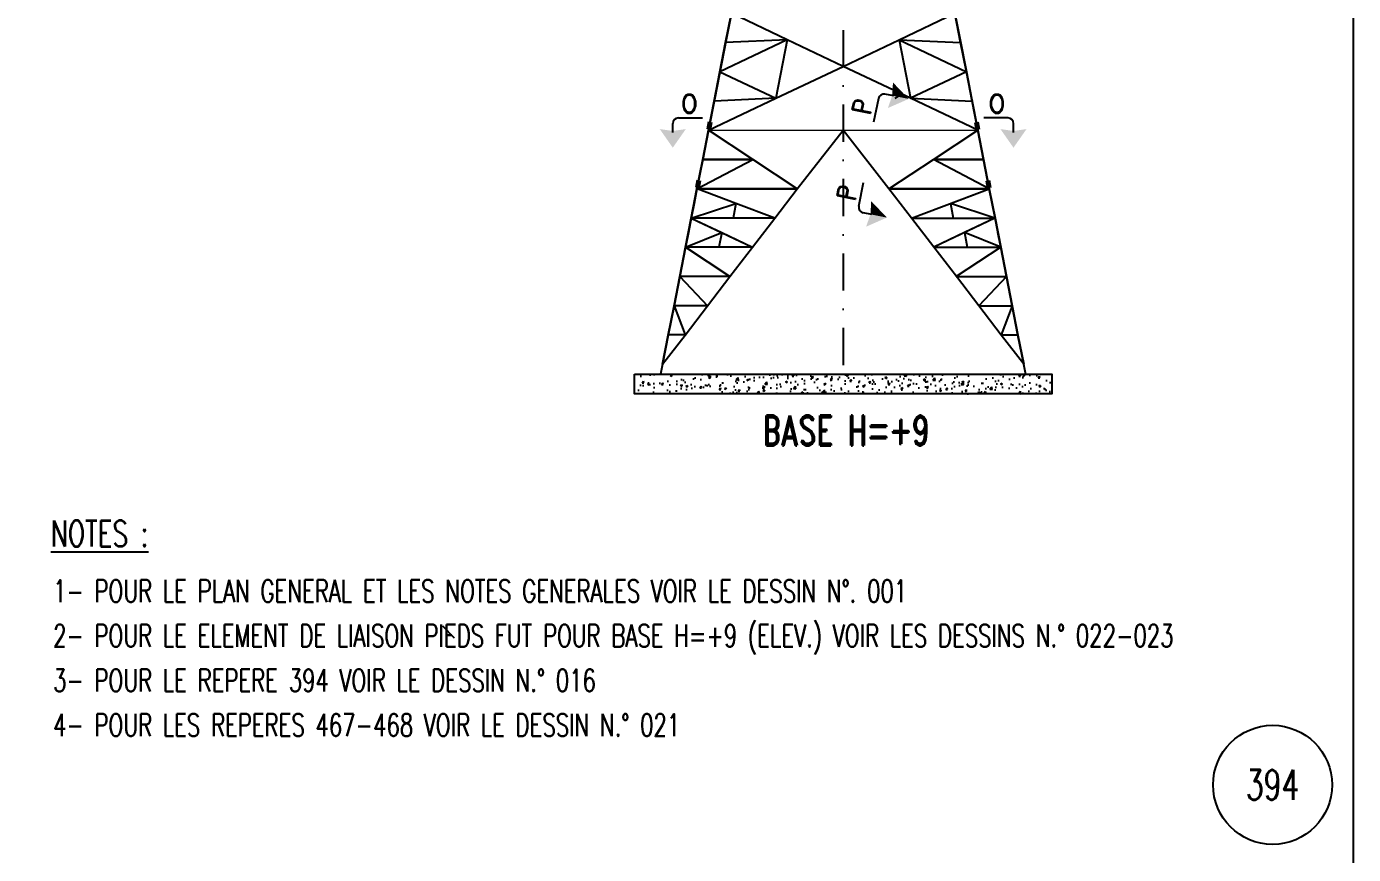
# Model space of a CAD drawing. Extents: x 575476 to 595751, y -97905 to -83554.
# Drawn here: x 591291 to 595751, y -94850 to -92068 of the extents above; entities that cross this region are included whole.
import ezdxf
from ezdxf.enums import TextEntityAlignment as Align

# ---------------------------------------------------------------- set-up
doc = ezdxf.new("R2010")
doc.units = 0
doc.header["$LTSCALE"] = 250
doc.header["$MEASUREMENT"] = 0
doc.linetypes.add('DASHDOT', pattern=[1, 0.5, -0.25, 0, -0.25])
doc.layers.get('0').update_dxf_attribs({"linetype": 'CONTINUOUS'})
for name, color, linetype in [('BOLLINI_1', 7, 'CONTINUOUS'), ('LM', 7, 'CONTINUOUS'), ('LS', 7, 'CONTINUOUS'), ('LSP', 1, 'CONTINUOUS'), ('MZ', 6, 'DASHDOT'), ('NOTATION', 2, 'CONTINUOUS')]:
    doc.layers.add(name, color=color, linetype=linetype)
doc.styles.add('RD', font='ROMAND8.SHX', dxfattribs={"width": 0.7})
doc.styles.add('RQL', font='ROMANS8.SHX', dxfattribs={"width": 0.7})
doc.styles.add('RS', font='ROMANS8.shx', dxfattribs={"width": 0.7})

# ---------------------------------------------------------------- blocks, each defined once
blk = doc.blocks.new('xxx')
blk.add_circle((0, 0), 8)
at = {"color": 3, "style": 'RQL', "width": 0.7}
blk.add_attdef('POS', text='', height=4, dxfattribs=at).set_placement((0, 0), align=Align.MIDDLE)
at = {"style": 'RQL', "width": 0.7, "flags": 1}
for tag, p in [('POS1', (-0.39, -5.42)), ('TIPO', (-0.39, -8.66))]:
    blk.add_attdef(tag, p, '', height=2, dxfattribs=at)
blk = doc.blocks.new('_OBLIQUE')
at = {"color": 0, "linetype": 'ByBlock'}
blk.add_line((-0.5, -0.5), (0.5, 0.5), dxfattribs=at)

msp = doc.modelspace()

# ---------------------------------------------------------------- hatches: boundary and pattern name
at = {"layer": 'LS'}
h = msp.add_hatch(dxfattribs=at)
h.set_pattern_fill('AR-CONC', color=3, scale=9.000133, style=0)
h.set_pattern_definition([(50, (565188.615, -98926.32), (64.55437, -5.64778), [6.7501, -74.2511]), (355, (565188.615, -98926.32), (-12.4878, 67.6983), [5.40008, -59.40088]), (100.4514, (565193.995, -98926.79), (52.06662, 62.05048), [5.7367, -63.10373]), (46.1842, (565188.615, -98908.32), (96.05312, -14.89693), [10.12515, -111.37665]), (96.6356, (565196.62, -98909.56), (84.1209, 87.6719), [8.60505, -94.65557]), (351.1842, (565188.62, -98908.32), (84.12082, 87.67197), [8.10012, -89.10132]), (21, (565197.615, -98912.82), (53.72243, -36.23624), [6.7501, -74.2511]), (326, (565197.615, -98912.82), (21.8987, 65.26447), [5.40008, -59.40088]), (71.4514, (565202.09, -98915.84), (75.62116, 29.02818), [5.7367, -63.10373]), (37.5, (565188.615, -98926.321), (1.094403, 29.960891), [0, -58.68087, 0, -60.300894, 0, -59.625884]), (7.5, (565188.615, -98926.32), (23.67661, 35.49758), [0, -34.38051, 0, -57.33085, 0, -22.725337]), (327.5, (565168.545, -98926.321), (48.044732, -2.029969), [0, -22.500334, 0, -70.20104, 0, -93.15138]), (317.5, (565159.545, -98926.32), (52.487534, 9.00958), [0, -29.250434, 0, -46.62069, 0, -66.15098])])
h.paths.add_polyline_path([(594736.385, -93236.2), (593334.178, -93236.2), (593334.178, -93301.802), (594736.385, -93301.802)])

# ---------------------------------------------------------------- linework, layer by layer
at = {"layer": 'LS', "color": 6, "ltscale": 0.01}
for p, q in [((593640.382, -92122.117), (593659.639, -92023.867)), ((593640.382, -92122.117), (593659.639, -92023.867)), ((593659.639, -92023.867), (593642.15, -92112.947)), ((593659.639, -92023.867), (593642.15, -92112.947)), ((593847.427, -92112.947), (593659.639, -92023.867)), ((593847.427, -92112.947), (593659.639, -92023.867)), ((594223.135, -92112.947), (594410.924, -92023.867)), ((594223.135, -92112.947), (594410.924, -92023.867)), ((594430.181, -92122.117), (594410.924, -92023.867)), ((594430.181, -92122.117), (594410.924, -92023.867)), ((594410.924, -92023.867), (594428.412, -92112.947)), ((594410.924, -92023.867), (594428.412, -92112.947)), ((593642.15, -92112.947), (593603.636, -92309.447)), ((593642.15, -92112.947), (593603.636, -92309.447)), ((593642.15, -92112.947), (593621.059, -92220.367)), ((593642.15, -92112.947), (593621.059, -92220.367)), ((593847.427, -92112.947), (593621.059, -92220.367)), ((593847.427, -92112.947), (593621.059, -92220.367)), ((593621.059, -92220.367), (593640.382, -92122.117)), ((593621.059, -92220.367), (593640.382, -92122.117)), ((593642.15, -92112.947), (593624.662, -92202.092)), ((593642.15, -92112.947), (593624.662, -92202.092)), ((593847.427, -92112.947), (593640.382, -92122.117)), ((593847.427, -92112.947), (593640.382, -92122.117)), ((593640.382, -92122.117), (593642.15, -92112.947)), ((593640.382, -92122.117), (593642.15, -92112.947)), ((593847.427, -92112.947), (593808.913, -92309.447)), ((593847.427, -92112.947), (593808.913, -92309.447)), ((594035.281, -92202.092), (593847.427, -92112.947)), ((594035.281, -92202.092), (593847.427, -92112.947)), ((594035.281, -92202.092), (594223.135, -92112.947)), ((594035.281, -92202.092), (594223.135, -92112.947)), ((594223.135, -92112.947), (594430.181, -92122.117)), ((594223.135, -92112.947), (594430.181, -92122.117)), ((594223.135, -92112.947), (594449.503, -92220.367)), ((594223.135, -92112.947), (594449.503, -92220.367)), ((594223.135, -92112.947), (594261.649, -92309.447)), ((594223.135, -92112.947), (594261.649, -92309.447)), ((594430.181, -92122.117), (594428.412, -92112.947)), ((594430.181, -92122.117), (594428.412, -92112.947)), ((594428.412, -92112.947), (594449.503, -92220.367)), ((594428.412, -92112.947), (594449.503, -92220.367)), ((594428.412, -92112.947), (594466.926, -92309.447)), ((594428.412, -92112.947), (594466.926, -92309.447)), ((594428.412, -92112.947), (594445.901, -92202.092)), ((594428.412, -92112.947), (594445.901, -92202.092)), ((594449.503, -92220.367), (594430.181, -92122.117)), ((594449.503, -92220.367), (594430.181, -92122.117)), ((593601.802, -92318.617), (593621.059, -92220.367)), ((593601.802, -92318.617), (593621.059, -92220.367)), ((593624.662, -92202.092), (593603.636, -92309.447)), ((593624.662, -92202.092), (593603.636, -92309.447)), ((593621.059, -92220.367), (593603.636, -92309.447)), ((593621.059, -92220.367), (593603.636, -92309.447)), ((593621.059, -92220.367), (593808.913, -92309.447)), ((593621.059, -92220.367), (593808.913, -92309.447)), ((593808.913, -92309.447), (594035.281, -92202.092)), ((593808.913, -92309.447), (594035.281, -92202.092)), ((594261.649, -92309.447), (594035.281, -92202.092)), ((594261.649, -92309.447), (594035.281, -92202.092)), ((594449.503, -92220.367), (594261.649, -92309.447)), ((594449.503, -92220.367), (594261.649, -92309.447)), ((594445.901, -92202.092), (594466.926, -92309.447)), ((594445.901, -92202.092), (594466.926, -92309.447)), ((594449.503, -92220.367), (594466.926, -92309.447)), ((594449.503, -92220.367), (594466.926, -92309.447)), ((594468.76, -92318.617), (594449.503, -92220.367)), ((594468.76, -92318.617), (594449.503, -92220.367)), ((593582.545, -92416.867), (593808.913, -92309.447)), ((593582.545, -92416.867), (593808.913, -92309.447)), ((593603.636, -92309.447), (593582.545, -92416.867)), ((593603.636, -92309.447), (593582.545, -92416.867)), ((593582.545, -92416.867), (593601.802, -92318.617)), ((593582.545, -92416.867), (593601.802, -92318.617)), ((593603.636, -92309.447), (593601.802, -92318.617)), ((593603.636, -92309.447), (593601.802, -92318.617)), ((593808.913, -92309.447), (593601.802, -92318.617)), ((593808.913, -92309.447), (593601.802, -92318.617)), ((594261.649, -92309.447), (594468.76, -92318.617)), ((594261.649, -92309.447), (594468.76, -92318.617)), ((594488.017, -92416.867), (594261.649, -92309.447)), ((594488.017, -92416.867), (594261.649, -92309.447)), ((594466.926, -92309.447), (594468.76, -92318.617)), ((594466.926, -92309.447), (594468.76, -92318.617)), ((594466.926, -92309.447), (594488.017, -92416.867)), ((594466.926, -92309.447), (594488.017, -92416.867)), ((594488.017, -92416.867), (594468.76, -92318.617)), ((594488.017, -92416.867), (594468.76, -92318.617)), ((593582.665, -92388.424), (593578.278, -92413.025)), ((593592.982, -92390.264), (593588.596, -92414.865)), ((594477.58, -92390.264), (594481.967, -92414.865)), ((594487.898, -92388.424), (594492.284, -92413.025)), ((593582.545, -92416.867), (593544.031, -92613.367)), ((593582.545, -92416.867), (593544.031, -92613.367)), ((593582.545, -92416.867), (593563.288, -92515.117)), ((593582.545, -92416.867), (593563.288, -92515.117)), ((593563.288, -92515.117), (593582.545, -92416.867)), ((593563.288, -92515.117), (593582.545, -92416.867)), ((593731.885, -92515.117), (593582.545, -92416.867)), ((593731.885, -92515.117), (593582.545, -92416.867)), ((593881.16, -92613.367), (594035.281, -92416.867)), ((593881.16, -92613.367), (594035.281, -92416.867)), ((594189.403, -92613.367), (594035.281, -92416.867)), ((594189.403, -92613.367), (594035.281, -92416.867)), ((594338.677, -92515.117), (594488.017, -92416.867)), ((594338.677, -92515.117), (594488.017, -92416.867)), ((594488.017, -92416.867), (594507.274, -92515.117)), ((594488.017, -92416.867), (594507.274, -92515.117)), ((594507.274, -92515.117), (594488.017, -92416.867)), ((594507.274, -92515.117), (594488.017, -92416.867)), ((594488.017, -92416.867), (594526.531, -92613.367)), ((594488.017, -92416.867), (594526.531, -92613.367)), ((593544.031, -92613.367), (593731.885, -92515.117)), ((593544.031, -92613.367), (593731.885, -92515.117)), ((593563.288, -92515.117), (593544.031, -92613.367)), ((593563.288, -92515.117), (593544.031, -92613.367)), ((593544.031, -92613.367), (593563.288, -92515.117)), ((593544.031, -92613.367), (593563.288, -92515.117)), ((593544.031, -92613.367), (593563.288, -92515.117)), ((593544.031, -92613.367), (593563.288, -92515.117)), ((593731.885, -92515.117), (593563.288, -92515.117)), ((593563.288, -92515.117), (593731.885, -92515.117)), ((593881.16, -92613.367), (593731.885, -92515.117)), ((593881.16, -92613.367), (593731.885, -92515.117)), ((594189.403, -92613.367), (594338.677, -92515.117)), ((594189.403, -92613.367), (594338.677, -92515.117)), ((594507.274, -92515.117), (594338.677, -92515.117)), ((594338.677, -92515.117), (594507.274, -92515.117)), ((594526.531, -92613.367), (594338.677, -92515.117)), ((594526.531, -92613.367), (594338.677, -92515.117)), ((594526.531, -92613.367), (594507.274, -92515.117)), ((594526.531, -92613.367), (594507.274, -92515.117)), ((594526.531, -92613.367), (594507.274, -92515.117)), ((594526.531, -92613.367), (594507.274, -92515.117)), ((594507.274, -92515.117), (594526.531, -92613.367)), ((594507.274, -92515.117), (594526.531, -92613.367)), ((593544.151, -92584.924), (593539.764, -92609.525)), ((593554.468, -92586.764), (593550.082, -92611.365)), ((594516.094, -92586.764), (594520.481, -92611.365)), ((594526.412, -92584.924), (594530.798, -92609.525)), ((593524.774, -92711.617), (593544.031, -92613.367)), ((593544.031, -92613.367), (593524.774, -92711.617)), ((593524.774, -92711.617), (593544.031, -92613.367)), ((593544.031, -92613.367), (593524.774, -92711.617)), ((593544.031, -92613.367), (593534.403, -92662.492)), ((593544.031, -92613.367), (593534.403, -92662.492)), ((593881.16, -92613.367), (593544.031, -92613.367)), ((593544.031, -92613.367), (593881.16, -92613.367)), ((593881.16, -92613.367), (593544.031, -92613.367)), ((593881.16, -92613.367), (593544.031, -92613.367)), ((593674.975, -92662.474), (593544.093, -92613.344)), ((593674.975, -92662.474), (593544.154, -92613.367)), ((593805.704, -92711.617), (593881.16, -92613.367)), ((593805.704, -92711.617), (593881.16, -92613.367)), ((594264.859, -92711.617), (594189.403, -92613.367)), ((594264.859, -92711.617), (594189.403, -92613.367)), ((594526.531, -92613.367), (594189.403, -92613.367)), ((594189.403, -92613.367), (594526.531, -92613.367)), ((594189.403, -92613.367), (594526.531, -92613.367)), ((594189.403, -92613.367), (594526.531, -92613.367)), ((594264.817, -92711.562), (594526.47, -92613.344)), ((594395.588, -92662.474), (594526.409, -92613.367)), ((594545.788, -92711.617), (594526.531, -92613.367)), ((594526.531, -92613.367), (594545.788, -92711.617)), ((594526.531, -92613.367), (594536.16, -92662.492)), ((594545.788, -92711.617), (594526.531, -92613.367)), ((594526.531, -92613.367), (594545.788, -92711.617)), ((594526.531, -92613.367), (594536.16, -92662.492)), ((593524.774, -92711.617), (593534.403, -92662.492)), ((593534.403, -92662.492), (593524.774, -92711.617)), ((593524.774, -92711.617), (593534.403, -92662.492)), ((593534.403, -92662.492), (593524.774, -92711.617)), ((593534.403, -92662.492), (593524.774, -92711.617)), ((593534.403, -92662.492), (593524.774, -92711.617)), ((593524.904, -92711.581), (593674.975, -92662.474)), ((593524.904, -92711.581), (593674.975, -92662.474)), ((593674.975, -92662.474), (593665.285, -92711.581)), ((593674.975, -92662.474), (593665.285, -92711.581)), ((593805.731, -92711.581), (593674.975, -92662.474)), ((593805.731, -92711.581), (593674.975, -92662.474)), ((594545.659, -92711.581), (594395.588, -92662.474)), ((594395.588, -92662.474), (594405.278, -92711.581)), ((594545.659, -92711.581), (594395.588, -92662.474)), ((594395.588, -92662.474), (594405.278, -92711.581)), ((594545.788, -92711.617), (594536.16, -92662.492)), ((594536.16, -92662.492), (594545.788, -92711.617)), ((594545.788, -92711.617), (594536.16, -92662.492)), ((594536.16, -92662.492), (594545.788, -92711.617)), ((594536.16, -92662.492), (594545.788, -92711.617)), ((594536.16, -92662.492), (594545.788, -92711.617)), ((593505.517, -92809.867), (593524.774, -92711.617)), ((593524.774, -92711.617), (593505.517, -92809.867)), ((593505.517, -92809.867), (593524.774, -92711.617)), ((593524.774, -92711.617), (593505.517, -92809.867)), ((593524.774, -92711.617), (593515.146, -92760.742)), ((593524.774, -92711.617), (593515.146, -92760.742)), ((593524.904, -92711.581), (593730.303, -92809.795)), ((593524.904, -92711.581), (593730.303, -92809.795)), ((593665.285, -92711.581), (593524.904, -92711.581)), ((593524.904, -92711.581), (593627.57, -92760.688)), ((593665.285, -92711.581), (593524.904, -92711.581)), ((593524.904, -92711.581), (593627.57, -92760.688)), ((593805.731, -92711.581), (593665.285, -92711.581)), ((593805.731, -92711.581), (593665.285, -92711.581)), ((593730.248, -92809.867), (593805.704, -92711.617)), ((593730.248, -92809.867), (593805.704, -92711.617)), ((594264.831, -92711.581), (594405.278, -92711.581)), ((594264.831, -92711.581), (594405.278, -92711.581)), ((594340.315, -92809.867), (594264.859, -92711.617)), ((594340.315, -92809.867), (594264.859, -92711.617)), ((594545.659, -92711.581), (594340.26, -92809.795)), ((594545.659, -92711.581), (594340.26, -92809.795)), ((594405.278, -92711.581), (594545.659, -92711.581)), ((594405.278, -92711.581), (594545.659, -92711.581)), ((594545.659, -92711.581), (594442.992, -92760.688)), ((594545.659, -92711.581), (594442.992, -92760.688)), ((594565.045, -92809.867), (594545.788, -92711.617)), ((594545.788, -92711.617), (594565.045, -92809.867)), ((594545.788, -92711.617), (594555.417, -92760.742)), ((594565.045, -92809.867), (594545.788, -92711.617)), ((594545.788, -92711.617), (594565.045, -92809.867)), ((594545.788, -92711.617), (594555.417, -92760.742)), ((593505.517, -92809.867), (593515.146, -92760.742)), ((593515.146, -92760.742), (593505.517, -92809.867)), ((593505.517, -92809.867), (593515.146, -92760.742)), ((593515.146, -92760.742), (593505.517, -92809.867)), ((593515.146, -92760.742), (593505.517, -92809.867)), ((593515.146, -92760.742), (593505.517, -92809.867)), ((593505.654, -92809.795), (593627.57, -92760.688)), ((593505.654, -92809.795), (593627.57, -92760.688)), ((593627.57, -92760.688), (593617.945, -92809.795)), ((593627.57, -92760.688), (593617.945, -92809.795)), ((593627.57, -92760.688), (593730.303, -92809.795)), ((593627.57, -92760.688), (593730.303, -92809.795)), ((594442.992, -92760.688), (594340.26, -92809.795)), ((594442.992, -92760.688), (594340.26, -92809.795)), ((594564.909, -92809.795), (594442.992, -92760.688)), ((594442.992, -92760.688), (594452.617, -92809.795)), ((594564.909, -92809.795), (594442.992, -92760.688)), ((594442.992, -92760.688), (594452.617, -92809.795)), ((594565.045, -92809.867), (594555.417, -92760.742)), ((594555.417, -92760.742), (594565.045, -92809.867)), ((594565.045, -92809.867), (594555.417, -92760.742)), ((594555.417, -92760.742), (594565.045, -92809.867)), ((594555.417, -92760.742), (594565.045, -92809.867)), ((594555.417, -92760.742), (594565.045, -92809.867)), ((593505.517, -92809.867), (593486.26, -92908.117)), ((593505.517, -92809.867), (593486.26, -92908.117)), ((593486.26, -92908.117), (593505.517, -92809.867)), ((593505.517, -92809.867), (593486.26, -92908.117)), ((593486.26, -92908.117), (593505.517, -92809.867)), ((593505.517, -92809.867), (593486.26, -92908.117)), ((593654.874, -92908.01), (593505.654, -92809.795)), ((593505.654, -92809.795), (593654.874, -92908.01)), ((593654.874, -92908.01), (593505.654, -92809.795)), ((593505.654, -92809.795), (593654.874, -92908.01)), ((593617.945, -92809.795), (593505.654, -92809.795)), ((593617.945, -92809.795), (593505.654, -92809.795)), ((593730.303, -92809.795), (593617.945, -92809.795)), ((593730.303, -92809.795), (593617.945, -92809.795)), ((593654.792, -92908.117), (593730.248, -92809.867)), ((593654.792, -92908.117), (593730.248, -92809.867)), ((594340.26, -92809.795), (594452.617, -92809.795)), ((594340.26, -92809.795), (594452.617, -92809.795)), ((594415.771, -92908.117), (594340.315, -92809.867)), ((594415.771, -92908.117), (594340.315, -92809.867)), ((594564.909, -92809.795), (594415.689, -92908.01)), ((594452.617, -92809.795), (594564.909, -92809.795)), ((594452.617, -92809.795), (594564.909, -92809.795)), ((594565.045, -92809.867), (594584.302, -92908.117)), ((594565.045, -92809.867), (594584.302, -92908.117)), ((594584.302, -92908.117), (594565.045, -92809.867)), ((594565.045, -92809.867), (594584.302, -92908.117)), ((594584.302, -92908.117), (594565.045, -92809.867)), ((594565.045, -92809.867), (594584.302, -92908.117)), ((593486.26, -92908.117), (593467.003, -93006.367)), ((593486.26, -92908.117), (593467.003, -93006.367)), ((593467.003, -93006.367), (593486.26, -92908.117)), ((593486.26, -92908.117), (593467.003, -93006.367)), ((593467.003, -93006.367), (593486.26, -92908.117)), ((593486.26, -92908.117), (593467.003, -93006.367)), ((593654.874, -92908.01), (593486.404, -92908.01)), ((593486.404, -92908.01), (593579.445, -93006.224)), ((593486.404, -92908.01), (593579.445, -93006.224)), ((593654.874, -92908.01), (593486.404, -92908.01)), ((593486.404, -92908.01), (593579.445, -93006.224)), ((593486.404, -92908.01), (593579.445, -93006.224)), ((593579.336, -93006.367), (593654.792, -92908.117)), ((593579.336, -93006.367), (593654.792, -92908.117)), ((594415.689, -92908.01), (594584.159, -92908.01)), ((594491.227, -93006.367), (594415.771, -92908.117)), ((594491.227, -93006.367), (594415.771, -92908.117)), ((594584.159, -92908.01), (594491.117, -93006.224)), ((594584.302, -92908.117), (594603.559, -93006.367)), ((594584.302, -92908.117), (594603.559, -93006.367)), ((594603.559, -93006.367), (594584.302, -92908.117)), ((594584.302, -92908.117), (594603.559, -93006.367)), ((594603.559, -93006.367), (594584.302, -92908.117)), ((594584.302, -92908.117), (594603.559, -93006.367)), ((593467.003, -93006.367), (593447.681, -93104.617)), ((593467.003, -93006.367), (593447.681, -93104.617)), ((593447.681, -93104.617), (593467.003, -93006.367)), ((593467.003, -93006.367), (593447.681, -93104.617)), ((593447.681, -93104.617), (593467.003, -93006.367)), ((593467.003, -93006.367), (593447.681, -93104.617)), ((593579.445, -93006.224), (593467.154, -93006.224)), ((593467.154, -93006.224), (593504.017, -93104.438)), ((593467.154, -93006.224), (593504.017, -93104.438)), ((593579.445, -93006.224), (593467.154, -93006.224)), ((593467.154, -93006.224), (593504.017, -93104.438)), ((593467.154, -93006.224), (593504.017, -93104.438)), ((593503.88, -93104.617), (593579.336, -93006.367)), ((593503.88, -93104.617), (593579.336, -93006.367)), ((594491.117, -93006.224), (594603.409, -93006.224)), ((594566.683, -93104.617), (594491.227, -93006.367)), ((594566.683, -93104.617), (594491.227, -93006.367)), ((594603.409, -93006.224), (594566.546, -93104.438)), ((594603.559, -93006.367), (594622.882, -93104.617)), ((594603.559, -93006.367), (594622.882, -93104.617)), ((594622.882, -93104.617), (594603.559, -93006.367)), ((594603.559, -93006.367), (594622.882, -93104.617)), ((594622.882, -93104.617), (594603.559, -93006.367)), ((594603.559, -93006.367), (594622.882, -93104.617)), ((593447.681, -93104.617), (593421.891, -93236.2)), ((593428.424, -93202.867), (593447.681, -93104.617)), ((593428.424, -93202.867), (593503.88, -93104.617)), ((593447.681, -93104.617), (593428.424, -93202.867)), ((593428.424, -93202.867), (593447.681, -93104.617)), ((593428.424, -93202.867), (593503.88, -93104.617)), ((593504.017, -93104.438), (593447.838, -93104.438)), ((593504.017, -93104.438), (593447.838, -93104.438)), ((593504.017, -93104.438), (593447.838, -93104.438)), ((593504.017, -93104.438), (593447.838, -93104.438)), ((594566.546, -93104.438), (594622.725, -93104.438)), ((594642.139, -93202.867), (594566.683, -93104.617)), ((594642.139, -93202.867), (594566.683, -93104.617)), ((594642.139, -93202.867), (594622.882, -93104.617)), ((594622.882, -93104.617), (594642.139, -93202.867)), ((594642.139, -93202.867), (594622.882, -93104.617)), ((594622.882, -93104.617), (594648.672, -93236.2))]:
    msp.add_line(p, q, dxfattribs=at)
at = {"layer": 'LS', "color": 3, "ltscale": 0.01}
msp.add_line((594233.701, -92293.189), (594209.39, -92309.79), dxfattribs=at)
at = {"layer": 'LS', "color": 8}
msp.add_lwpolyline([(575475.59, -83555.09), (575475.59, -97905.09), (591375.59, -97905.09), (591375.59, -95905.09), (595750.59, -95905.09), (595750.59, -83555.09), (575475.59, -83555.09)], close=True, dxfattribs=at)
at = {"layer": 'LS', "color": 3, "ltscale": 0.01, "const_width": 4}
for points in [[(593582.545, -92416.867), (594261.649, -92416.867)], [(594261.649, -92416.867), (593582.545, -92416.867)], [(594186.193, -92416.867), (593582.545, -92416.867)], [(594186.193, -92416.867), (593582.545, -92416.867)], [(593582.545, -92416.867), (594186.193, -92416.867)], [(593582.545, -92416.867), (594186.193, -92416.867)], [(594261.649, -92416.867), (594186.193, -92416.867)], [(594261.649, -92416.867), (594186.193, -92416.867)], [(594337.105, -92416.867), (594186.193, -92416.867)], [(594337.105, -92416.867), (594186.193, -92416.867)], [(594261.649, -92416.867), (594488.017, -92416.867)], [(594488.017, -92416.867), (594261.649, -92416.867)], [(594337.105, -92416.867), (594261.649, -92416.867)], [(594337.105, -92416.867), (594261.649, -92416.867)], [(594488.017, -92416.867), (594337.105, -92416.867)], [(594337.105, -92416.867), (594488.017, -92416.867)], [(594488.017, -92416.867), (594337.105, -92416.867)], [(594488.017, -92416.867), (594337.105, -92416.867)], [(594412.561, -92416.867), (594337.105, -92416.867)], [(594412.561, -92416.867), (594337.105, -92416.867)], [(594488.017, -92416.867), (594412.561, -92416.867)], [(594488.017, -92416.867), (594412.561, -92416.867)], [(594412.561, -92416.867), (594488.017, -92416.867)], [(594488.017, -92416.867), (594412.561, -92416.867)], [(594488.017, -92416.867), (594412.561, -92416.867)]]:
    msp.add_lwpolyline(points, dxfattribs=at)
at = {"layer": 'LS', "color": 3}
msp.add_lwpolyline([(593334.178, -93236.2), (594736.385, -93236.2), (594736.385, -93301.802), (593334.178, -93301.802)], close=True, dxfattribs=at)
at = {"layer": 'LSP', "color": 3}
for p, q in [((594153.769, -92310.287), (594137.822, -92389.956)), ((594205.338, -92301.487), (594175.834, -92295.581)), ((593462.687, -92424.227), (593462.687, -92394.138)), ((593481.437, -92375.388), (593562.687, -92375.388)), ((594589.125, -92375.388), (594507.875, -92375.388)), ((594607.875, -92424.227), (594607.875, -92394.138)), ((594087.953, -92672.152), (594103.9, -92592.482)), ((594132.162, -92700.123), (594102.658, -92694.217))]:
    msp.add_line(p, q, dxfattribs=at)
for centre, start, end in [((594172.154, -92313.967), 78.681161, 168.681161), ((593481.437, -92394.138), 90, 180), ((594589.125, -92394.138), 0, 90), ((594106.338, -92675.832), 168.681161, 258.681161)]:
    msp.add_arc(centre, 18.75, start, end, dxfattribs=at)
for points in [[(594255.504, -92311.528), (594202.806, -92256.362), (594200.348, -92300.488)], [(594255.504, -92311.528), (594185.633, -92342.161), (594200.348, -92300.488)], [(593462.687, -92475.388), (593418.937, -92412.888), (593462.687, -92419.138)], [(593462.687, -92475.388), (593506.437, -92412.888), (593462.687, -92419.138)], [(594607.875, -92475.388), (594564.125, -92412.888), (594607.875, -92419.138)], [(594607.875, -92475.388), (594651.625, -92412.888), (594607.875, -92419.138)], [(594182.328, -92710.164), (594129.63, -92654.998), (594127.172, -92699.124)], [(594182.328, -92710.164), (594112.457, -92740.796), (594127.172, -92699.124)]]:
    msp.add_solid(points, dxfattribs=at)
at = {"layer": 'MZ'}
msp.add_line((594035.281, -89829.314), (594035.281, -93236.2), dxfattribs=at)

# ---------------------------------------------------------------- block references
at = {"layer": 'BOLLINI_1', "xscale": 24.99750000000281, "yscale": 24.99750000000281, "zscale": 24.99750000000281}
msp.add_blockref('xxx', (595478.821, -94615.884), dxfattribs=at).add_auto_attribs({'POS': '394'})
at = {"layer": 'LS', "color": 4, "xscale": 40, "yscale": 40, "zscale": 40, "rotation": 270}
msp.add_blockref('_OBLIQUE', (592708.352, -94101.911), dxfattribs=at)

# ---------------------------------------------------------------- texts
at = {"layer": 'LM', "color": 0, "style": 'RS', "width": 0.7}
for s, p in [('1- POUR LE PLAN GENERAL ET LES NOTES GENERALES VOIR LE DESSIN N%%D. 001', (591379.569, -94002.402)), ('2- POUR LE ELEMENT DE LIAISON PIEDS FUT POUR BASE H=+9 (ELEV.) VOIR LES DESSINS N.° 022-023', (591379.569, -94152.402)), ('3- POUR LE REPERE 394 VOIR LE DESSIN N.° 016', (591379.569, -94302.402)), ('4- POUR LES REPERES 467-468 VOIR LE DESSIN N.° 021', (591379.569, -94452.402))]:
    msp.add_text(s, height=75, dxfattribs=at).set_placement(p)
at = {"layer": 'LS', "color": 3, "style": 'RD'}
for p in [(593518.484, -92327.713), (594552.079, -92327.713)]:
    msp.add_text('O', height=62.5, dxfattribs=at).set_placement(p, align=Align.MIDDLE)
for p in [(594099.75, -92337.256), (594048.476, -92626.469)]:
    msp.add_text('P', height=62.5, rotation=78.681161, dxfattribs=at).set_placement(p, align=Align.MIDDLE)
at = {"layer": 'LS', "color": 3, "insert": (594046.107, -93425.46), "char_height": 100, "attachment_point": 5, "style": 'RD'}
msp.add_mtext('BASE H=+9', dxfattribs=at)
at = {"layer": 'NOTATION', "color": 0, "style": 'RS', "width": 0.7}
msp.add_text('%%uNOTES :', height=87.5, dxfattribs=at).set_placement((591371.874, -93815.15))

doc.saveas('drawing.dxf')
